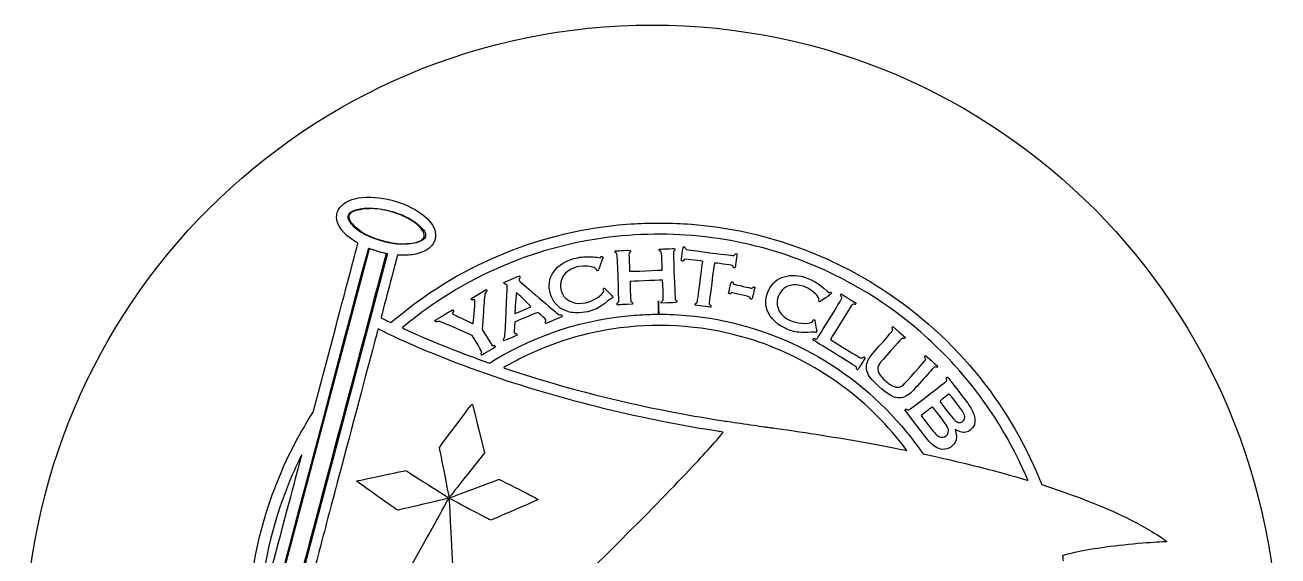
# Model space of a CAD drawing. Extents: x -1 to 149, y -35 to 136.
# Drawn here: x -1.2 to 148.5, y 72.8 to 136.2 of the extents above; entities that cross this region are included whole.
import ezdxf

# ---------------------------------------------------------------- set-up
doc = ezdxf.new("R2010")
doc.units = 0
doc.layers.add('Calque_1', color=7, linetype='CONTINUOUS')

msp = doc.modelspace()

# ---------------------------------------------------------------- linework, layer by layer
at = {"layer": 'Calque_1', "color": 1}
for p, q in [((16.99365, 23.083913), (39.969343, 109.487371)), ((40.316871, 110.773559), (40.316871, 110.773559)), ((42.117401, 108.871408), (19.196816, 22.5285)), ((42.117401, 108.871408), (42.117401, 108.871408))]:
    msp.add_line(p, q, dxfattribs=at)
at = {"layer": 'Calque_1', "color": 7}
for p, q in [((44.814809, 110.056191), (44.814809, 110.056189)), ((74.589019, 109.390036), (74.886447, 109.409791)), ((74.589019, 109.281902), (74.589019, 109.390036)), ((43.317128, 108.675429), (43.03643, 107.614334)), ((44.009345, 108.677461), (43.317128, 108.675429)), ((69.31571, 109.206027), (69.500597, 109.206253)), ((69.31571, 109.096633), (69.31571, 109.206027)), ((74.996448, 105.701114), (74.865084, 105.699082)), ((75.038348, 104.510815), (74.996448, 105.701114)), ((52.082914, 103.473136), (52.990308, 104.023571)), ((52.137293, 103.381075), (52.082914, 103.473136)), ((52.990308, 104.023571), (53.897705, 104.574006)), ((53.897705, 104.574006), (53.968387, 104.488041)), ((54.039069, 104.402076), (53.915724, 104.287975)), ((53.968387, 104.488041), (54.039069, 104.402076)), ((85.513459, 103.440414), (85.513459, 103.440412)), ((94.628456, 104.423013), (94.876895, 104.187515)), ((94.876895, 104.187515), (94.977104, 104.239336)), ((96.27436, 103.959529), (96.326005, 104.059395)), ((96.326005, 104.059395), (96.639181, 103.865655)), ((97.536508, 103.312403), (98.120656, 102.952888)), ((53.573779, 101.864898), (53.428751, 99.813156)), ((58.318924, 102.115044), (58.318924, 102.115044)), ((64.267473, 101.812015), (64.267477, 101.81201)), ((69.567251, 102.843474), (69.567236, 102.843557)), ((69.577615, 102.735023), (69.567251, 102.843474)), ((69.82448, 102.75435), (69.577615, 102.735023)), ((71.405751, 102.816301), (70.738548, 102.794988)), ((71.405751, 102.92598), (71.405751, 102.816301)), ((74.492558, 101.61762), (74.500008, 102.429517)), ((74.500008, 102.429517), (74.507481, 103.241414)), ((74.507481, 103.241414), (74.516648, 102.429517)), ((74.516648, 102.429517), (74.525815, 101.61762)), ((74.80934, 102.95867), (74.81977, 103.067833)), ((75.591465, 102.980187), (74.80934, 102.95867)), ((79.765873, 102.582526), (79.765871, 102.58252)), ((98.120656, 102.952888), (98.067167, 102.862344)), ((74.03436, 101.617554), (74.492558, 101.61762)), ((74.525815, 101.61762), (75.047774, 101.617554)), ((33.237146, 89.937582), (35.887987, 99.933539)), ((52.232738, 99.098053), (50.366619, 99.912332)), ((52.818011, 98.122546), (52.232738, 99.098053)), ((53.428751, 99.813156), (54.018033, 98.842389)), ((54.018033, 98.842389), (54.607313, 97.871623)), ((91.277124, 99.467154), (91.277124, 99.467161)), ((95.303586, 99.024871), (95.044138, 98.602561)), ((102.361736, 100.015864), (102.438401, 100.090859)), ((102.430363, 99.919487), (102.361736, 100.015864)), ((102.438401, 100.090859), (102.515066, 100.165853)), ((102.515066, 100.165853), (103.26214, 99.501269)), ((103.26214, 99.501269), (104.009213, 98.836683)), ((104.009213, 98.836683), (103.933366, 98.760838)), ((54.607313, 97.871623), (54.770507, 97.878216)), ((55.979482, 98.56845), (55.979419, 98.56845)), ((95.044138, 98.602561), (96.496641, 97.706738)), ((53.30402, 96.823786), (53.304011, 96.823795)), ((53.521692, 96.072633), (54.30324, 95.793842)), ((54.30324, 95.793842), (55.000792, 96.211696)), ((99.186442, 96.420604), (98.752892, 95.715315)), ((99.100746, 96.476816), (99.186442, 96.420604)), ((106.265571, 96.52114), (106.342857, 96.610386)), ((106.33898, 96.440754), (106.265571, 96.52114)), ((106.342857, 96.610386), (106.420148, 96.699631)), ((106.420148, 96.699631), (107.144937, 96.05451)), ((98.197666, 95.05149), (98.197671, 95.051487)), ((103.050796, 91.654959), (103.050796, 91.654968)), ((32.921432, 89.435145), (33.237146, 89.937582)), ((103.920668, 90.186735), (104.000198, 90.259765)), ((105.299931, 88.402169), (103.920668, 90.186735)), ((104.000198, 90.259765), (104.079726, 90.332793)), ((104.079726, 90.332793), (104.17607, 90.251725)), ((106.547572, 90.038313), (105.875696, 89.520117)), ((105.875696, 89.520117), (105.967262, 89.403266)), ((110.7305, 88.759271), (110.7305, 88.759266)), ((52.975459, 87.985724), (53.689339, 85.061241)), ((108.691951, 86.984368), (108.691951, 86.984368)), ((104.148498, 85.392883), (104.148498, 85.392883)), ((108.222468, 85.525871), (108.222462, 85.525871)), ((53.689339, 85.061241), (51.62622, 82.44714)), ((105.878464, 85.283198), (106.117655, 84.945577)), ((106.117655, 84.945577), (107.588561, 84.619177)), ((118.640469, 81.790685), (118.640469, 81.790689)), ((120.025306, 81.934133), (120.296416, 81.270005)), ((120.296416, 81.270005), (121.341433, 80.925771)), ((49.443394, 79.647365), (49.242896, 79.601121)), ((49.346828, 79.46689), (49.443394, 79.647365)), ((49.496255, 79.81962), (49.496255, 79.819622)), ((29.362747, 75.331429), (29.362754, 75.331429))]:
    msp.add_line(p, q, dxfattribs=at)
at = {"layer": 'Calque_1', "color": 1}
for points in [[(-1.19359, 61.214382), (-1.193587, 102.608122), (32.362665, 136.164381), (73.756404, 136.164381)], [(73.756404, 136.164381), (115.150152, 136.164383), (148.519317, 102.421037), (148.51932, 61.027294)], [(37.684406, 113.672573), (37.976382, 114.0463), (38.867351, 114.208736), (39.948946, 114.270225)], [(39.948946, 114.270225), (41.2654, 114.345065), (44.004996, 113.788975), (45.629923, 112.44795)], [(37.804996, 112.549136), (37.661234, 112.709091), (37.362494, 113.260531), (37.684406, 113.672573)], [(40.316871, 110.773559), (38.955343, 111.334761), (38.42656, 111.857559), (37.804996, 112.549136)], [(45.629923, 112.44795), (46.6553, 111.601721), (46.66164, 111.327421), (46.654451, 110.99966)], [(46.654451, 110.99966), (46.650161, 110.804502), (46.517142, 110.297798), (45.046579, 110.072889)], [(39.969343, 109.487371), (40.724777, 109.233533), (41.437415, 109.004529), (42.117401, 108.871408)], [(42.502903, 110.159432), (41.76345, 110.310265), (41.041753, 110.549874), (40.316871, 110.773559)], [(45.046579, 110.072889), (43.168621, 109.905066), (42.935254, 110.08612), (42.502903, 110.159432)]]:
    msp.add_open_spline(points, degree=3, dxfattribs=at)
at = {"layer": 'Calque_1', "color": 7}
for points in [[(36.614743, 114.57595), (37.262795, 115.224371), (38.23413, 115.553322), (39.626343, 115.595856)], [(39.626343, 115.595856), (42.214459, 115.674928), (45.282546, 114.596266), (46.842039, 113.059001)], [(36.037, 113.241391), (36.036806, 113.766406), (36.213437, 114.174416), (36.614743, 114.57595)], [(39.878411, 114.258938), (38.370287, 114.258035), (37.367312, 113.840515), (37.376707, 113.217734)], [(42.016673, 114.009372), (41.16643, 114.19717), (40.632974, 114.259432), (39.878411, 114.258938)], [(43.970732, 113.356491), (43.511694, 113.564423), (42.498505, 113.902947), (42.016673, 114.009372)], [(38.256547, 110.296509), (36.849762, 111.161007), (36.037371, 112.238886), (36.037, 113.241391)], [(37.376707, 113.217734), (37.381494, 112.900334), (37.69653, 112.421459), (38.177229, 112.000903)], [(43.495773, 101.42512), (51.153152, 107.734364), (60.751607, 111.601157), (70.666191, 112.370878)], [(46.512608, 111.095484), (46.463174, 111.778896), (45.435572, 112.69295), (43.970732, 113.356491)], [(46.842039, 113.059001), (47.5773, 112.334221), (47.911737, 111.622551), (47.858445, 110.896134)], [(70.666191, 112.370878), (72.164028, 112.487163), (72.552975, 112.500278), (74.524713, 112.500967)], [(74.524713, 112.500967), (76.506075, 112.501644), (76.960207, 112.486585), (78.447543, 112.370795)], [(78.447543, 112.370795), (86.19904, 111.76732), (93.765405, 109.277867), (100.408956, 105.145149)], [(38.177229, 112.000903), (38.44287, 111.768494), (39.002318, 111.390542), (39.380017, 111.188324)], [(39.380017, 111.188324), (40.428426, 110.627007), (41.932474, 110.175758), (43.190306, 110.04515)], [(47.858445, 110.896134), (47.775896, 109.770912), (46.775477, 108.99697), (45.065025, 108.735095)], [(46.302601, 110.585942), (46.485219, 110.754273), (46.529515, 110.86175), (46.512608, 111.095484)], [(91.201511, 108.190822), (83.585335, 111.043998), (75.224491, 111.879963), (67.080982, 110.602528)], [(39.815335, 109.489924), (39.789375, 109.460115), (16.901422, 23.088709), (16.915698, 23.074417)], [(35.887987, 99.933539), (37.345949, 105.431314), (38.548281, 109.967232), (38.559835, 110.013358)], [(38.559835, 110.013358), (38.579432, 110.091584), (38.558931, 110.110621), (38.256547, 110.296509)], [(40.253409, 109.351177), (40.017537, 109.433308), (39.820404, 109.495745), (39.815335, 109.489924)], [(41.711207, 108.931309), (41.31967, 109.015405), (40.729792, 109.185298), (40.253409, 109.351177)], [(43.190306, 110.04515), (43.606781, 110.001905), (44.450156, 110.007637), (44.814809, 110.056191)], [(44.814809, 110.056189), (45.503817, 110.147929), (46.031092, 110.335674), (46.302601, 110.585942)], [(67.080982, 110.602528), (60.348307, 109.546405), (53.842926, 107.00652), (48.159786, 103.21516)], [(74.886447, 109.409791), (75.050032, 109.420651), (75.469645, 109.439151), (75.818923, 109.450903)], [(75.818923, 109.450903), (76.381925, 109.469846), (76.45397, 109.466572), (76.45397, 109.422116)], [(76.472665, 109.323273), (76.485083, 109.290935), (76.458238, 109.257464), (76.392742, 109.223597)], [(76.45397, 109.422116), (76.45397, 109.394531), (76.462369, 109.350053), (76.472665, 109.323273)], [(77.339728, 108.820527), (77.399896, 109.271299), (77.44949, 109.650963), (77.449939, 109.664227)], [(77.449939, 109.664227), (77.450842, 109.693244), (77.554271, 109.695958), (77.624978, 109.668833)], [(77.624978, 109.668833), (77.652952, 109.658086), (77.675839, 109.615723), (77.675839, 109.574665)], [(77.675839, 109.574665), (77.675839, 109.49845), (77.734284, 109.42157), (77.831964, 109.369294)], [(77.831964, 109.369294), (77.86202, 109.353218), (79.126924, 109.176859), (80.642859, 108.977409)], [(40.950433, 104.974888), (41.519361, 107.113196), (41.981158, 108.865721), (41.976645, 108.86939)], [(41.976645, 108.86939), (41.972129, 108.87307), (41.852686, 108.900922), (41.711207, 108.931309)], [(45.065025, 108.735095), (44.809892, 108.696033), (44.495243, 108.678854), (44.009345, 108.677461)], [(61.534098, 105.765512), (61.783716, 106.654117), (62.435182, 107.400836), (63.384271, 107.886204)], [(63.384271, 107.886204), (63.879117, 108.139272), (64.412262, 108.306975), (65.088793, 108.42237)], [(65.088793, 108.42237), (65.526735, 108.497069), (66.692527, 108.497195), (67.136905, 108.422596)], [(67.136905, 108.422596), (67.554998, 108.352404), (67.573789, 108.353802), (67.618728, 108.458445)], [(67.868764, 108.437628), (67.868764, 108.405053), (67.298223, 106.824132), (67.279829, 106.805738)], [(67.618728, 108.458445), (67.639613, 108.50708), (67.659664, 108.551553), (67.663285, 108.557279)], [(67.663285, 108.557279), (67.675794, 108.57708), (67.868764, 108.464726), (67.868764, 108.437628)], [(69.412086, 108.953641), (69.330487, 108.982087), (69.31571, 109.004014), (69.31571, 109.096633)], [(69.538467, 108.845995), (69.521963, 108.886721), (69.465092, 108.935163), (69.412086, 108.953641)], [(69.500597, 109.206253), (69.602285, 109.206445), (70.009814, 109.221515), (70.406221, 109.239765)], [(69.760549, 103.193276), (69.779153, 103.443505), (69.569968, 108.768257), (69.538467, 108.845995)], [(70.406221, 109.239765), (71.177092, 109.275257), (71.179079, 109.274948), (71.180169, 109.119665)], [(71.008276, 108.953621), (70.960472, 108.900796), (70.959585, 108.805217), (70.997822, 107.829891)], [(70.997822, 107.829891), (71.020809, 107.243593), (71.046033, 106.758061), (71.053867, 106.750928)], [(71.120594, 109.030419), (71.087555, 109.019943), (71.037011, 108.985374), (71.008276, 108.953621)], [(71.180169, 109.119665), (71.180395, 109.079081), (71.155327, 109.041444), (71.120594, 109.030419)], [(74.65479, 109.173768), (74.601568, 109.173768), (74.589019, 109.194404), (74.589019, 109.281902)], [(74.793163, 109.101162), (74.753232, 109.141095), (74.690964, 109.173768), (74.65479, 109.173768)], [(74.905047, 107.971205), (74.866823, 109.000219), (74.863827, 109.030503), (74.793163, 109.101162)], [(74.932492, 106.902021), (74.938995, 106.908523), (74.926645, 107.389663), (74.905047, 107.971205)], [(76.27699, 109.100844), (76.267552, 109.061376), (76.310042, 107.75577), (76.371401, 106.1995)], [(76.392742, 109.223597), (76.33851, 109.195551), (76.286421, 109.140314), (76.27699, 109.100844)], [(77.236047, 107.996309), (77.232886, 107.998861), (77.279561, 108.369755), (77.339728, 108.820527)], [(77.341711, 107.970284), (77.286738, 107.982047), (77.239187, 107.99376), (77.236047, 107.996309)], [(77.481126, 108.044156), (77.445921, 107.959158), (77.430902, 107.951199), (77.341711, 107.970284)], [(78.745032, 108.081001), (77.602032, 108.231021), (77.557997, 108.229737), (77.481126, 108.044156)], [(79.785963, 107.940418), (79.783705, 107.942879), (79.315338, 108.006147), (78.745032, 108.081001)], [(79.470082, 105.508279), (79.646023, 106.843488), (79.788171, 107.93795), (79.785963, 107.940418)], [(80.642859, 108.977409), (82.699232, 108.70685), (83.421585, 108.622495), (83.487635, 108.645195)], [(83.487635, 108.645195), (83.537949, 108.662489), (83.596981, 108.719514), (83.624393, 108.777304)], [(83.624393, 108.777304), (83.666577, 108.866231), (83.684725, 108.876734), (83.769087, 108.861043)], [(83.874584, 108.836006), (83.884383, 108.828307), (83.698746, 107.381582), (83.669359, 107.236581)], [(83.769087, 108.861043), (83.822142, 108.851176), (83.869614, 108.83991), (83.874584, 108.836006)], [(106.717079, 98.70275), (102.078678, 102.900519), (96.947835, 106.038128), (91.201511, 108.190822)], [(43.03643, 107.614334), (42.882045, 107.030732), (42.437514, 105.352294), (42.048582, 103.884467)], [(66.025873, 107.347519), (64.545985, 107.480924), (63.30311, 106.843764), (62.892378, 105.741133)], [(66.950311, 107.136381), (66.811117, 107.227584), (66.455618, 107.30878), (66.025873, 107.347519)], [(67.095276, 106.958725), (67.060432, 107.027025), (66.995198, 107.106971), (66.950311, 107.136381)], [(67.279829, 106.805738), (67.24489, 106.770797), (67.15177, 106.847988), (67.095276, 106.958725)], [(71.053867, 106.750928), (71.071026, 106.735327), (74.915559, 106.885088), (74.932492, 106.902021)], [(81.186593, 107.743581), (81.164919, 107.721906), (80.53566, 102.927253), (80.545149, 102.856058)], [(83.295159, 107.446543), (83.194968, 107.493184), (81.215104, 107.772092), (81.186593, 107.743581)], [(83.418425, 107.313138), (83.406571, 107.367539), (83.362585, 107.415155), (83.295159, 107.446543)], [(83.556522, 107.148157), (83.460934, 107.148157), (83.452018, 107.158814), (83.418425, 107.313138)], [(83.669359, 107.236581), (83.654683, 107.164135), (83.634286, 107.148157), (83.556522, 107.148157)], [(87.433171, 103.916462), (87.970931, 105.721384), (89.556584, 106.584724), (91.539121, 106.15203)], [(39.796139, 100.620818), (39.862073, 100.877249), (40.381504, 102.836581), (40.950433, 104.974888)], [(56.038965, 105.320567), (56.019481, 105.376488), (56.007203, 105.425389), (56.011705, 105.429236)], [(56.011705, 105.429236), (56.016198, 105.433075), (56.432268, 105.605978), (56.936288, 105.813447)], [(56.194899, 105.218888), (56.088562, 105.218888), (56.070249, 105.230832), (56.038965, 105.320567)], [(56.147535, 99.189951), (56.171348, 99.437207), (56.428683, 104.511576), (56.433936, 104.837511)], [(56.433936, 104.837511), (56.438746, 105.13545), (56.386442, 105.218888), (56.194899, 105.218888)], [(56.936288, 105.813447), (57.440307, 106.020916), (57.863807, 106.197312), (57.877399, 106.205438)], [(57.914657, 105.924525), (57.814373, 105.818976), (57.815545, 105.699018), (57.918044, 105.5772)], [(57.877399, 106.205438), (57.890991, 106.213566), (57.922496, 106.172163), (57.947411, 106.11344)], [(57.947411, 106.11344), (57.989947, 106.01317), (57.987954, 106.001669), (57.914657, 105.924525)], [(57.918044, 105.5772), (58.031529, 105.442334), (62.441373, 101.65921), (62.552912, 101.601034)], [(62.032957, 103.080626), (61.514625, 103.808859), (61.303557, 104.94483), (61.534098, 105.765512)], [(62.892378, 105.741133), (62.774404, 105.424421), (62.755543, 104.912641), (62.848324, 104.545743)], [(71.102545, 105.537251), (71.080103, 105.514809), (71.172486, 103.219669), (71.198579, 103.151667)], [(74.865084, 105.699082), (74.37029, 105.691405), (71.116753, 105.551461), (71.102545, 105.537251)], [(76.371401, 106.1995), (76.481601, 103.404488), (76.483811, 103.369231), (76.552421, 103.313647)], [(79.10359, 103.008278), (79.133894, 103.055332), (79.262023, 103.92935), (79.470082, 105.508279)], [(82.872722, 104.113209), (82.888075, 104.223822), (83.18975, 105.46507), (83.206017, 105.484566)], [(83.206017, 105.484566), (83.243944, 105.530006), (83.429625, 105.47199), (83.425318, 105.416047)], [(83.425318, 105.416047), (83.415745, 105.291713), (83.437148, 105.254184), (83.535967, 105.222101)], [(83.535967, 105.222101), (83.756705, 105.150433), (85.536301, 104.736575), (85.623738, 104.736575)], [(85.623738, 104.736575), (85.691375, 104.736575), (85.725781, 104.758476), (85.753405, 104.819106)], [(85.753405, 104.819106), (85.781388, 104.880522), (85.807948, 104.897087), (85.857217, 104.883852)], [(85.96362, 104.865632), (86.023532, 104.864955), (86.017712, 104.828598), (85.840311, 104.094666)], [(85.857217, 104.883852), (85.893633, 104.874076), (85.941514, 104.86588), (85.96362, 104.865632)], [(90.238523, 105.059961), (89.495274, 104.869271), (88.94987, 104.314425), (88.734694, 103.530098)], [(91.841471, 104.961089), (91.33075, 105.136802), (90.691671, 105.176221), (90.238523, 105.059961)], [(91.539121, 106.15203), (92.592999, 105.922017), (93.701681, 105.301518), (94.628456, 104.423013)], [(93.596665, 103.668583), (93.310934, 104.113855), (92.440096, 104.755132), (91.841471, 104.961089)], [(100.408956, 105.145149), (104.874258, 102.367441), (108.910072, 98.852698), (112.286841, 94.800831)], [(42.048582, 103.884467), (41.659651, 102.416643), (41.341433, 101.211466), (41.341433, 101.2063)], [(52.224757, 103.303308), (52.206559, 103.295451), (52.167206, 103.33044), (52.137293, 103.381075)], [(52.379444, 103.357247), (52.312557, 103.335437), (52.24295, 103.311172), (52.224757, 103.303308)], [(52.571328, 103.103123), (52.581375, 103.371868), (52.550353, 103.412957), (52.379444, 103.357247)], [(53.755591, 104.045255), (53.735361, 103.974516), (53.653544, 102.993356), (53.573779, 101.864898)], [(53.915724, 104.287975), (53.842561, 104.220296), (53.777413, 104.121545), (53.755591, 104.045255)], [(57.518846, 104.203353), (57.509138, 104.194526), (57.328263, 101.925113), (57.323365, 101.75082)], [(59.261311, 102.516383), (59.286194, 102.539918), (57.544194, 104.226441), (57.518846, 104.203353)], [(62.848324, 104.545743), (62.972353, 104.055264), (63.200259, 103.687311), (63.549991, 103.412903)], [(63.549991, 103.412903), (64.345942, 102.788382), (65.476718, 102.748654), (66.636794, 103.304451)], [(66.636794, 103.304451), (67.116309, 103.534191), (67.421561, 103.736041), (67.678428, 103.993249)], [(67.678428, 103.993249), (67.929143, 104.244294), (67.996156, 104.394635), (67.922844, 104.541591)], [(67.922844, 104.541591), (67.880181, 104.627109), (67.880974, 104.6412), (67.930972, 104.686452)], [(67.930972, 104.686452), (67.961439, 104.714022), (68.000631, 104.73658), (68.018068, 104.73658)], [(68.018068, 104.73658), (68.035498, 104.73658), (68.284933, 104.498687), (68.572344, 104.207928)], [(68.936995, 103.537045), (68.88661, 103.526975), (68.672672, 103.378352), (68.461577, 103.206788)], [(68.572344, 104.207928), (69.026676, 103.74831), (69.090585, 103.671184), (69.061755, 103.61732)], [(69.061755, 103.61732), (69.043512, 103.583246), (68.987377, 103.547121), (68.936995, 103.537045)], [(75.024215, 103.258591), (75.076983, 103.316898), (75.077805, 103.390018), (75.038348, 104.510815)], [(76.552421, 103.313647), (76.59062, 103.282699), (76.641976, 103.257378), (76.666545, 103.257378)], [(82.965228, 104.057253), (82.912172, 104.072357), (82.870545, 104.097529), (82.872722, 104.113209)], [(83.120642, 104.109877), (83.070183, 104.041338), (83.047797, 104.033758), (82.965228, 104.057253)], [(83.263378, 104.189951), (83.211314, 104.189951), (83.157274, 104.159634), (83.120642, 104.109877)], [(85.415095, 103.670387), (85.365196, 103.711799), (83.384982, 104.189951), (83.263378, 104.189951)], [(85.457189, 103.545283), (85.457189, 103.594878), (85.438246, 103.651173), (85.415095, 103.670387)], [(85.513459, 103.440412), (85.476741, 103.450008), (85.457189, 103.486448), (85.457189, 103.545283)], [(85.840311, 104.094666), (85.669133, 103.386487), (85.674985, 103.398203), (85.513459, 103.440414)], [(87.368477, 102.515308), (87.288719, 102.91248), (87.317085, 103.526826), (87.433171, 103.916462)], [(88.734694, 103.530098), (88.676547, 103.318162), (88.667616, 103.219394), (88.681049, 102.937061)], [(93.438029, 98.699591), (93.491721, 98.741893), (96.377805, 103.415026), (96.421951, 103.531148)], [(93.680047, 103.343689), (93.695423, 103.492754), (93.686053, 103.529271), (93.596665, 103.668583)], [(93.702654, 103.121119), (93.676821, 103.156449), (93.668835, 103.235069), (93.680047, 103.343689)], [(94.455199, 103.565768), (93.815719, 103.117724), (93.738501, 103.072098), (93.702654, 103.121119)], [(95.167799, 104.097457), (95.167799, 104.07962), (94.847131, 103.840371), (94.455199, 103.565768)], [(94.977104, 104.239336), (95.032217, 104.267836), (95.081242, 104.286471), (95.086047, 104.280746)], [(95.086047, 104.280746), (95.112517, 104.249195), (95.167799, 104.125255), (95.167799, 104.097457)], [(96.302754, 103.791684), (96.225306, 103.857464), (96.224387, 103.862892), (96.27436, 103.959529)], [(96.421951, 103.531148), (96.452438, 103.611326), (96.412604, 103.698383), (96.302754, 103.791684)], [(96.639181, 103.865655), (96.811431, 103.7591), (97.215226, 103.510134), (97.536508, 103.312403)], [(48.159786, 103.21516), (46.644347, 102.204173), (45.915668, 101.660165), (43.907054, 100.040208)], [(47.843656, 100.922188), (48.15362, 101.120489), (49.901345, 102.164228), (49.923431, 102.164228)], [(49.960152, 101.919275), (49.768055, 101.757634), (49.843914, 101.658542), (50.344651, 101.417019)], [(49.923431, 102.164228), (49.938807, 102.164228), (49.97538, 102.127632), (50.004686, 102.082905)], [(50.004686, 102.082905), (50.056464, 102.003881), (50.055206, 101.999257), (49.960152, 101.919275)], [(52.356383, 100.50062), (52.367785, 100.51367), (52.562812, 102.875076), (52.571328, 103.103123)], [(57.362332, 101.722733), (57.384436, 101.73129), (57.814904, 101.907823), (58.318924, 102.115044)], [(58.318924, 102.115044), (58.822943, 102.322263), (59.247017, 102.502867), (59.261311, 102.516383)], [(60.116185, 101.801058), (60.071718, 101.838245), (59.876632, 101.766656), (58.707426, 101.284105)], [(62.76396, 102.361883), (62.54267, 102.512668), (62.191335, 102.858111), (62.032957, 103.080626)], [(64.267477, 101.81201), (63.773536, 101.873234), (63.142268, 102.104103), (62.76396, 102.361883)], [(65.682264, 101.854413), (65.334548, 101.795777), (64.580728, 101.773188), (64.267473, 101.812015)], [(68.461577, 103.206788), (67.45422, 102.388084), (66.715547, 102.028657), (65.682264, 101.854413)], [(69.567236, 102.843557), (69.55834, 102.936652), (69.570532, 102.958853), (69.653329, 103.000351)], [(69.653329, 103.000351), (69.735725, 103.041641), (69.751362, 103.06978), (69.760549, 103.193276)], [(70.738548, 102.794988), (70.371587, 102.78327), (69.960256, 102.764984), (69.82448, 102.75435)], [(71.198579, 103.151667), (71.209259, 103.123862), (71.26023, 103.086386), (71.311866, 103.068387)], [(71.311866, 103.068387), (71.390863, 103.040846), (71.405751, 103.018266), (71.405751, 102.92598)], [(74.81977, 103.067833), (74.827695, 103.150886), (74.846697, 103.179352), (74.899186, 103.186834)], [(74.899186, 103.186834), (74.937128, 103.192253), (74.993391, 103.224535), (75.024215, 103.258591)], [(76.542403, 103.020707), (76.449559, 103.010253), (76.021635, 102.992024), (75.591465, 102.980187)], [(76.711215, 103.148542), (76.711215, 103.041097), (76.708957, 103.039464), (76.542403, 103.020707)], [(76.666545, 103.257378), (76.695871, 103.257378), (76.711215, 103.219992), (76.711215, 103.148542)], [(78.880043, 102.707984), (78.87914, 102.709565), (78.884378, 102.761494), (78.891603, 102.823391)], [(79.765871, 102.58252), (79.279536, 102.649948), (78.880914, 102.706408), (78.880043, 102.707984)], [(78.891603, 102.823391), (78.902485, 102.916619), (78.917804, 102.935932), (78.980868, 102.935932)], [(78.980868, 102.935932), (79.02457, 102.935932), (79.07684, 102.966744), (79.10359, 103.008278)], [(80.706386, 102.456775), (80.675439, 102.458581), (80.252207, 102.515098), (79.765873, 102.582526)], [(80.545149, 102.856058), (80.549823, 102.820966), (80.600124, 102.76309), (80.656916, 102.727442)], [(80.656916, 102.727442), (80.738011, 102.67654), (80.760444, 102.640192), (80.76142, 102.558124)], [(80.76142, 102.558124), (80.762323, 102.478402), (80.749318, 102.45437), (80.706386, 102.456775)], [(89.617025, 99.949614), (88.388105, 100.546345), (87.57833, 101.470336), (87.368477, 102.515308)], [(88.681049, 102.937061), (88.708789, 102.354193), (88.887471, 101.954645), (89.315709, 101.517916)], [(97.603225, 102.738017), (97.536216, 102.64853), (96.736724, 101.357621), (95.303586, 99.024871)], [(97.949261, 102.792906), (97.749166, 102.858467), (97.685907, 102.848434), (97.603225, 102.738017)], [(98.067167, 102.862344), (98.026707, 102.793845), (97.997997, 102.776939), (97.949261, 102.792906)], [(39.449839, 99.30249), (39.574369, 99.771139), (39.730206, 100.364388), (39.796139, 100.620818)], [(41.341433, 101.2063), (41.341433, 101.184174), (42.452325, 100.652921), (42.498605, 100.652921)], [(42.498605, 100.652921), (42.549904, 100.652921), (42.69406, 100.764555), (43.495773, 101.42512)], [(47.826836, 100.779562), (47.771435, 100.87335), (47.771773, 100.876206), (47.843656, 100.922188)], [(47.932335, 100.704755), (47.899304, 100.690644), (47.864979, 100.715006), (47.826836, 100.779562)], [(48.389856, 100.751566), (48.284894, 100.775238), (48.038367, 100.749985), (47.932335, 100.704755)], [(50.366619, 99.912332), (49.340256, 100.360187), (48.450712, 100.737841), (48.389856, 100.751566)], [(50.344651, 101.417019), (50.823049, 101.186269), (52.348372, 100.491443), (52.356383, 100.50062)], [(55.000792, 96.211696), (60.060147, 99.242381), (65.73242, 101.052649), (71.582591, 101.503661)], [(57.337068, 100.710774), (57.329798, 100.703504), (57.306118, 100.42734), (57.284435, 100.097068)], [(57.323365, 101.75082), (57.322688, 101.726822), (57.340231, 101.714183), (57.362332, 101.722733)], [(58.707426, 101.284105), (57.960996, 100.976038), (57.344336, 100.71804), (57.337068, 100.710774)], [(60.962754, 101.057921), (60.892488, 101.137756), (60.553575, 101.435259), (60.116185, 101.801058)], [(60.966114, 100.618989), (60.935819, 100.699251), (60.939632, 100.72198), (60.99122, 100.768666)], [(60.99122, 100.768666), (61.075381, 100.84483), (61.065946, 100.940677), (60.962754, 101.057921)], [(61.022213, 100.524356), (61.011014, 100.524356), (60.985761, 100.56694), (60.966114, 100.618989)], [(62.961831, 101.329954), (62.932345, 101.302439), (61.058976, 100.524356), (61.022213, 100.524356)], [(62.552912, 101.601034), (62.602836, 101.574995), (62.70342, 101.553601), (62.776436, 101.553492)], [(62.776436, 101.553492), (62.894082, 101.553332), (62.913822, 101.542113), (62.949888, 101.455042)], [(62.949888, 101.455042), (62.973635, 101.397706), (62.978611, 101.345614), (62.961831, 101.329954)], [(85.232109, 98.712248), (80.324472, 100.200611), (75.073671, 100.638548), (69.910565, 99.990123)], [(71.582591, 101.503661), (72.436523, 101.569493), (73.469841, 101.617496), (74.03436, 101.617554)], [(75.047774, 101.617554), (76.015702, 101.617457), (77.601718, 101.520937), (78.785162, 101.39009)], [(78.785162, 101.39009), (88.719332, 100.291724), (97.795272, 95.334732), (104.185083, 87.517452)], [(89.315709, 101.517916), (89.945023, 100.876123), (90.884638, 100.52512), (91.974899, 100.524546)], [(91.974899, 100.524546), (92.630255, 100.524095), (92.981303, 100.657988), (92.981303, 100.908093)], [(92.981303, 100.908093), (92.981303, 100.960234), (93.001736, 100.974517), (93.076311, 100.974517)], [(93.076311, 100.974517), (93.18654, 100.974517), (93.162549, 101.060795), (93.31536, 100.114809)], [(34.235373, 79.640111), (37.311256, 91.239893), (39.256872, 98.576296), (39.449839, 99.30249)], [(40.974286, 99.824226), (40.964781, 99.793701), (39.675513, 94.935932), (38.109261, 89.029179)], [(41.496086, 99.627111), (41.063618, 99.843652), (40.989109, 99.871798), (40.974286, 99.824226)], [(54.860161, 94.174894), (49.993214, 95.840387), (44.947973, 97.898721), (41.496086, 99.627111)], [(43.907054, 100.040208), (43.848769, 99.993201), (43.89371, 99.968246), (44.643044, 99.631496)], [(44.643044, 99.631496), (47.394738, 98.3949), (50.492906, 97.153047), (53.521692, 96.072633)], [(56.003602, 98.714323), (56.075677, 98.764807), (56.121017, 98.914635), (56.147535, 99.189951)], [(57.591095, 99.111146), (57.56318, 99.086035), (56.066878, 98.465943), (56.035039, 98.46629)], [(57.284435, 100.097068), (57.237218, 99.377841), (57.248353, 99.319577), (57.433642, 99.316436)], [(57.433642, 99.316436), (57.541591, 99.31463), (57.563557, 99.301716), (57.589063, 99.2252)], [(57.589063, 99.2252), (57.605658, 99.175382), (57.606538, 99.125092), (57.591095, 99.111146)], [(69.910565, 99.990123), (65.73179, 99.465321), (61.581284, 98.181174), (57.820533, 96.249527)], [(91.277124, 99.467161), (90.682459, 99.53549), (90.152992, 99.689363), (89.617025, 99.949614)], [(92.707789, 99.466994), (92.24998, 99.426219), (91.632803, 99.426291), (91.277124, 99.467154)], [(93.204417, 99.464081), (93.132304, 99.493952), (93.017938, 99.494625), (92.707789, 99.466994)], [(93.359287, 99.444687), (93.325639, 99.434008), (93.255946, 99.442655), (93.204417, 99.464081)], [(93.31536, 100.114809), (93.417066, 99.485185), (93.418488, 99.463476), (93.359287, 99.444687)], [(100.84781, 97.794103), (102.54395, 99.704413), (102.498988, 99.651427), (102.498988, 99.740011)], [(103.791302, 98.720428), (103.615861, 98.81432), (103.631214, 98.828718), (102.277552, 97.300882)], [(102.498988, 99.740011), (102.498988, 99.785715), (102.468108, 99.866481), (102.430363, 99.919487)], [(53.313381, 96.970357), (53.432555, 97.089531), (53.41932, 97.120314), (52.818011, 98.122546)], [(54.984461, 97.694774), (54.94127, 97.65713), (53.451042, 96.767581), (53.395875, 96.746514)], [(54.770507, 97.878216), (54.918155, 97.884199), (54.937348, 97.876861), (54.971908, 97.800978)], [(54.971908, 97.800978), (54.992905, 97.754865), (54.998563, 97.707072), (54.984461, 97.694774)], [(55.979419, 98.56845), (55.945462, 98.658414), (55.948311, 98.675595), (56.003602, 98.714323)], [(56.035039, 98.46629), (56.025647, 98.466388), (56.000653, 98.512365), (55.979482, 98.56845)], [(102.891471, 86.989204), (98.23364, 92.566171), (92.123723, 96.622196), (85.232109, 98.712248)], [(92.990018, 98.53814), (92.96332, 98.559453), (92.960362, 98.586849), (92.980897, 98.622587)], [(92.980897, 98.622587), (93.059138, 98.758709), (93.062161, 98.760158), (93.160643, 98.708803)], [(95.521497, 96.972052), (94.150918, 97.816046), (93.011754, 98.520786), (92.990018, 98.53814)], [(93.160643, 98.708803), (93.274977, 98.649179), (93.370032, 98.646025), (93.438029, 98.699591)], [(96.496641, 97.706738), (98.634201, 96.388408), (98.599361, 96.408595), (98.737165, 96.408595)], [(99.552956, 96.175463), (99.717851, 96.502455), (99.871416, 96.69442), (100.84781, 97.794103)], [(103.933366, 98.760838), (103.870712, 98.698185), (103.845999, 98.691154), (103.791302, 98.720428)], [(109.836382, 95.583289), (109.18588, 96.301271), (107.426681, 98.060556), (106.717079, 98.70275)], [(53.304011, 96.823795), (53.270194, 96.905439), (53.271677, 96.928649), (53.313381, 96.970357)], [(53.395875, 96.746514), (53.359245, 96.732516), (53.332502, 96.755026), (53.30402, 96.823786)], [(57.820533, 96.249527), (57.152321, 95.906311), (56.175073, 95.371184), (56.025667, 95.266685)], [(98.088245, 95.36854), (98.047111, 95.40648), (96.892075, 96.128061), (95.521497, 96.972052)], [(98.737165, 96.408595), (98.80684, 96.408595), (98.889926, 96.434598), (98.935962, 96.47081)], [(98.935962, 96.47081), (99.011805, 96.530465), (99.018579, 96.530713), (99.100746, 96.476816)], [(99.611586, 94.355679), (99.277898, 94.939653), (99.256993, 95.588552), (99.552956, 96.175463)], [(102.277552, 97.300882), (101.56854, 96.500642), (100.949613, 95.78874), (100.902164, 95.718877)], [(103.776807, 93.203489), (103.959924, 93.372001), (106.366094, 96.079397), (106.416587, 96.173745)], [(106.416587, 96.173745), (106.460702, 96.256174), (106.438826, 96.331415), (106.33898, 96.440754)], [(107.144937, 96.05451), (107.78012, 95.489149), (107.865672, 95.401811), (107.836919, 95.348085)], [(56.025667, 95.266685), (55.974815, 95.231116), (56.063413, 95.193876), (56.700907, 94.982867)], [(56.700907, 94.982867), (63.321242, 92.791547), (70.417544, 90.99066), (77.627313, 89.672203)], [(98.143841, 95.203601), (98.158765, 95.278177), (98.146392, 95.314929), (98.088245, 95.36854)], [(98.197671, 95.051487), (98.140181, 95.095697), (98.128732, 95.128055), (98.143841, 95.203601)], [(98.295013, 95.002681), (98.281624, 94.99864), (98.23783, 95.020608), (98.197666, 95.05149)], [(98.752892, 95.715315), (98.514437, 95.327408), (98.308392, 95.006722), (98.295013, 95.002681)], [(102.273908, 91.911404), (101.436358, 92.345672), (100.013872, 93.651654), (99.611586, 94.355679)], [(100.902164, 95.718877), (100.513792, 95.147082), (100.673288, 94.583071), (101.434545, 93.836252)], [(107.450968, 95.315455), (107.415297, 95.296355), (106.824299, 94.64826), (106.13763, 93.875217)], [(107.626363, 95.297709), (107.542198, 95.337649), (107.500336, 95.341887), (107.450968, 95.315455)], [(107.836919, 95.348085), (107.785076, 95.251213), (107.744702, 95.241554), (107.626363, 95.297709)], [(118.338979, 82.490047), (116.21663, 87.326526), (113.431812, 91.614894), (109.836382, 95.583289)], [(112.286841, 94.800831), (115.507159, 90.936694), (118.13162, 86.573019), (120.025306, 81.934133)], [(81.695131, 87.62767), (72.816912, 88.978487), (63.160599, 91.334445), (54.860161, 94.174894)], [(101.434545, 93.836252), (101.818894, 93.459194), (102.148141, 93.217887), (102.521537, 93.039593)], [(102.521537, 93.039593), (102.753726, 92.928722), (102.793739, 92.919872), (103.06169, 92.920084)], [(103.06169, 92.920084), (103.393915, 92.92031), (103.526006, 92.972697), (103.776807, 93.203489)], [(106.13763, 93.875217), (105.450956, 93.102174), (104.780326, 92.368398), (104.64734, 92.244604)], [(106.608866, 91.847096), (107.805829, 92.769138), (108.824954, 93.560431), (108.873587, 93.605523)], [(108.90979, 93.908277), (108.859509, 94.005511), (108.860288, 94.011465), (108.930742, 94.06851)], [(108.873587, 93.605523), (108.97523, 93.699767), (108.983188, 93.766338), (108.90979, 93.908277)], [(108.930742, 94.06851), (108.970983, 94.101094), (109.015061, 94.123663), (109.028691, 94.118659)], [(109.028691, 94.118659), (109.074852, 94.101726), (111.386963, 91.089512), (111.622887, 90.738958)], [(103.050796, 91.654968), (102.787446, 91.685554), (102.572935, 91.75636), (102.273908, 91.911404)], [(104.64734, 92.244604), (104.136949, 91.769505), (103.64115, 91.586395), (103.050796, 91.654959)], [(104.35249, 90.170657), (104.408976, 90.170657), (105.073792, 90.664603), (106.608866, 91.847096)], [(109.24379, 92.098754), (109.219496, 92.099883), (108.25025, 91.362974), (108.151567, 91.268276)], [(110.883503, 89.954615), (110.756162, 90.166006), (109.279449, 92.097002), (109.24379, 92.098754)], [(50.276864, 88.345899), (51.343901, 89.756269), (52.226978, 90.910208), (52.239256, 90.910208)], [(52.239256, 90.910208), (52.251539, 90.910208), (52.582825, 89.59419), (52.975459, 87.985724)], [(104.17607, 90.251725), (104.229056, 90.207138), (104.308448, 90.170657), (104.35249, 90.170657)], [(107.246679, 90.554879), (107.23171, 90.555782), (106.917105, 90.323321), (106.547572, 90.038313)], [(108.886768, 88.415614), (108.706696, 88.695479), (107.282831, 90.552716), (107.246679, 90.554879)], [(108.151567, 91.268276), (108.100273, 91.219052), (108.1452, 91.152705), (108.851366, 90.234966)], [(108.851366, 90.234966), (109.602144, 89.25924), (109.93949, 88.882735), (110.173658, 88.759174)], [(110.7305, 88.759266), (111.192652, 89.03632), (111.235416, 89.370424), (110.883503, 89.954615)], [(111.622887, 90.738958), (111.887781, 90.345353), (112.103751, 89.915009), (112.214691, 89.559725)], [(25.571534, 66.890909), (26.137677, 74.91166), (28.66341, 82.658812), (32.921432, 89.435145)], [(38.109261, 89.029179), (36.543007, 83.122426), (34.908486, 76.95844), (34.476993, 75.331429)], [(48.339986, 85.701203), (48.337638, 85.760289), (48.850899, 86.461115), (50.276864, 88.345899)], [(77.627313, 89.672203), (78.977841, 89.425232), (81.346606, 89.030238), (82.434679, 88.87057)], [(82.434679, 88.87057), (82.86796, 88.806989), (84.068924, 88.631501), (85.10349, 88.480598)], [(85.10349, 88.480598), (86.138056, 88.329692), (87.158154, 88.179381), (87.370371, 88.146571)], [(106.877975, 86.396378), (106.768645, 86.518051), (106.058524, 87.420657), (105.299931, 88.402169)], [(105.967262, 89.403266), (106.017622, 89.338996), (106.359215, 88.895738), (106.726352, 88.418247)], [(106.726352, 88.418247), (107.423619, 87.511399), (107.63278, 87.270521), (107.861131, 87.111395)], [(109.154937, 87.697223), (109.154937, 87.857349), (109.029148, 88.19432), (108.886768, 88.415614)], [(110.173658, 88.759174), (110.34023, 88.671283), (110.583804, 88.671321), (110.7305, 88.759271)], [(112.289993, 88.916638), (112.289993, 88.530438), (112.285929, 88.506133), (112.186203, 88.295575)], [(112.214691, 89.559725), (112.27678, 89.360885), (112.289993, 89.248041), (112.289993, 88.916638)], [(78.913481, 83.788021), (80.573783, 85.562255), (82.249535, 87.478822), (82.188051, 87.533157)], [(82.188051, 87.533157), (82.173375, 87.546117), (81.951562, 87.588656), (81.695131, 87.62767)], [(87.370371, 88.146571), (87.582591, 88.113761), (87.850275, 88.077451), (87.965228, 88.06588)], [(87.965228, 88.06588), (88.310517, 88.031122), (91.197144, 87.616973), (92.675837, 87.390039)], [(92.675837, 87.390039), (96.179635, 86.852315), (100.23234, 86.141), (103.125998, 85.555866)], [(104.148498, 85.392883), (104.091457, 85.493537), (103.280265, 86.523689), (102.891471, 86.989204)], [(104.185083, 87.517452), (104.62497, 86.979295), (105.419961, 85.930381), (105.878464, 85.283198)], [(107.861131, 87.111395), (108.136535, 86.91948), (108.445162, 86.872292), (108.691951, 86.984368)], [(108.691951, 86.984368), (108.962098, 87.107054), (109.154937, 87.403965), (109.154937, 87.697223)], [(110.006239, 87.654032), (110.145169, 87.176137), (110.12487, 86.660736), (109.954538, 86.341161)], [(109.967053, 87.84236), (109.960415, 87.835722), (109.978049, 87.750981), (110.006239, 87.654032)], [(110.185999, 87.745233), (110.072211, 87.805283), (109.973684, 87.848991), (109.967053, 87.84236)], [(111.534845, 87.633272), (111.155159, 87.430982), (110.711716, 87.46779), (110.185999, 87.745233)], [(112.186203, 88.295575), (112.059575, 88.028232), (111.821172, 87.785821), (111.534845, 87.633272)], [(49.496255, 79.819622), (49.465165, 79.9174), (48.342991, 85.625559), (48.339986, 85.701203)], [(103.125998, 85.555866), (103.674229, 85.445006), (104.134355, 85.352774), (104.148498, 85.350904)], [(104.148498, 85.350904), (104.162632, 85.349098), (104.162632, 85.367928), (104.148498, 85.392883)], [(108.222462, 85.525871), (107.783272, 85.619664), (107.287432, 85.940704), (106.877975, 86.396378)], [(109.206327, 85.633648), (108.869405, 85.475985), (108.596201, 85.446056), (108.222468, 85.525871)], [(109.954538, 86.341161), (109.821835, 86.092178), (109.464876, 85.75464), (109.206327, 85.633648)], [(29.362754, 75.331429), (30.735971, 80.513101), (31.866359, 84.78159), (31.874724, 84.81696)], [(31.874724, 84.81696), (31.916161, 84.99215), (31.212879, 83.526442), (30.771833, 82.518425)], [(107.588561, 84.619177), (110.193741, 84.041075), (112.556837, 83.466997), (114.781947, 82.871648)], [(30.771833, 82.518425), (28.593513, 77.539838), (27.236975, 72.011732), (26.90545, 66.762297)], [(38.392405, 81.701798), (38.405996, 81.71539), (44.195523, 82.934717), (44.285349, 82.942899)], [(44.285349, 82.942899), (44.32488, 82.946511), (45.371805, 82.291182), (46.889851, 81.312614)], [(51.62622, 82.44714), (50.491504, 81.009385), (49.55132, 79.819767), (49.536922, 79.803544)], [(59.042397, 63.814294), (67.668002, 72.234453), (74.973667, 79.577855), (78.913481, 83.788021)], [(114.781947, 82.871648), (115.82924, 82.591435), (118.54713, 81.818121), (118.57197, 81.793281)], [(118.640469, 81.790689), (118.640469, 81.797463), (118.504799, 82.112176), (118.338979, 82.490047)], [(43.332497, 78.209242), (43.297251, 78.209242), (38.377806, 81.687202), (38.392405, 81.701798)], [(46.889851, 81.312614), (48.285969, 80.412641), (49.449952, 79.678168), (49.476481, 79.680446)], [(52.450758, 80.783802), (54.060082, 81.388371), (55.400159, 81.889584), (55.428706, 81.897613)], [(55.428706, 81.897613), (55.493649, 81.915878), (60.161613, 79.524601), (60.127539, 79.490526)], [(118.57197, 81.793281), (118.589942, 81.775309), (118.640469, 81.77339), (118.640469, 81.790685)], [(121.341433, 80.925771), (126.29677, 79.293452), (130.390864, 77.514867), (133.46362, 75.659565)], [(30.585896, 65.878052), (32.171057, 71.855546), (33.813322, 78.048472), (34.235373, 79.640111)], [(44.22398, 70.218889), (46.988433, 75.206027), (49.293714, 79.367629), (49.346828, 79.46689)], [(49.242896, 79.601121), (49.132622, 79.575683), (47.763934, 79.252107), (46.201367, 78.88206)], [(49.476481, 79.680446), (49.503008, 79.682726), (50.841432, 80.179236), (52.450758, 80.783802)], [(49.48975, 79.624033), (49.477649, 79.624033), (49.477242, 79.461252), (49.488847, 79.262296)], [(51.973563, 78.318963), (50.619574, 79.036751), (49.501857, 79.624033), (49.48975, 79.624033)], [(49.536922, 79.803544), (49.521659, 79.786363), (49.504697, 79.793068), (49.496255, 79.81962)], [(60.127539, 79.490526), (60.102213, 79.465201), (54.58448, 77.056901), (54.48808, 77.029095)], [(46.201367, 78.88206), (44.638802, 78.512012), (43.347809, 78.209242), (43.332497, 78.209242)], [(49.488847, 79.262296), (49.578352, 77.729385), (50.536896, 59.565978), (50.530137, 59.530953)], [(54.48808, 77.029095), (54.458266, 77.020492), (53.365901, 77.580844), (51.973563, 78.318963)], [(26.851873, 65.895776), (26.85964, 65.903723), (27.989531, 70.149756), (29.362747, 75.331429)], [(34.476993, 75.331429), (33.761833, 72.634818), (31.516956, 64.16954), (28.009343, 50.942362)], [(133.46362, 75.659565), (134.185118, 75.223931), (135.264112, 74.505055), (135.244384, 74.473137)], [(132.370373, 74.269336), (129.247861, 74.013679), (126.393005, 73.630965), (124.444326, 73.20679)], [(135.044092, 74.447134), (134.780146, 74.447134), (133.51186, 74.362794), (132.370373, 74.269336)], [(135.244384, 74.473137), (135.235556, 74.458822), (135.145414, 74.447134), (135.044092, 74.447134)], [(122.782441, 72.781921), (122.769911, 72.769323), (122.808557, 72.491345), (122.868323, 72.164175)], [(124.444326, 73.20679), (123.822275, 73.071384), (122.813974, 72.813609), (122.782441, 72.781921)]]:
    msp.add_open_spline(points, degree=3, dxfattribs=at)

doc.saveas('drawing.dxf')
